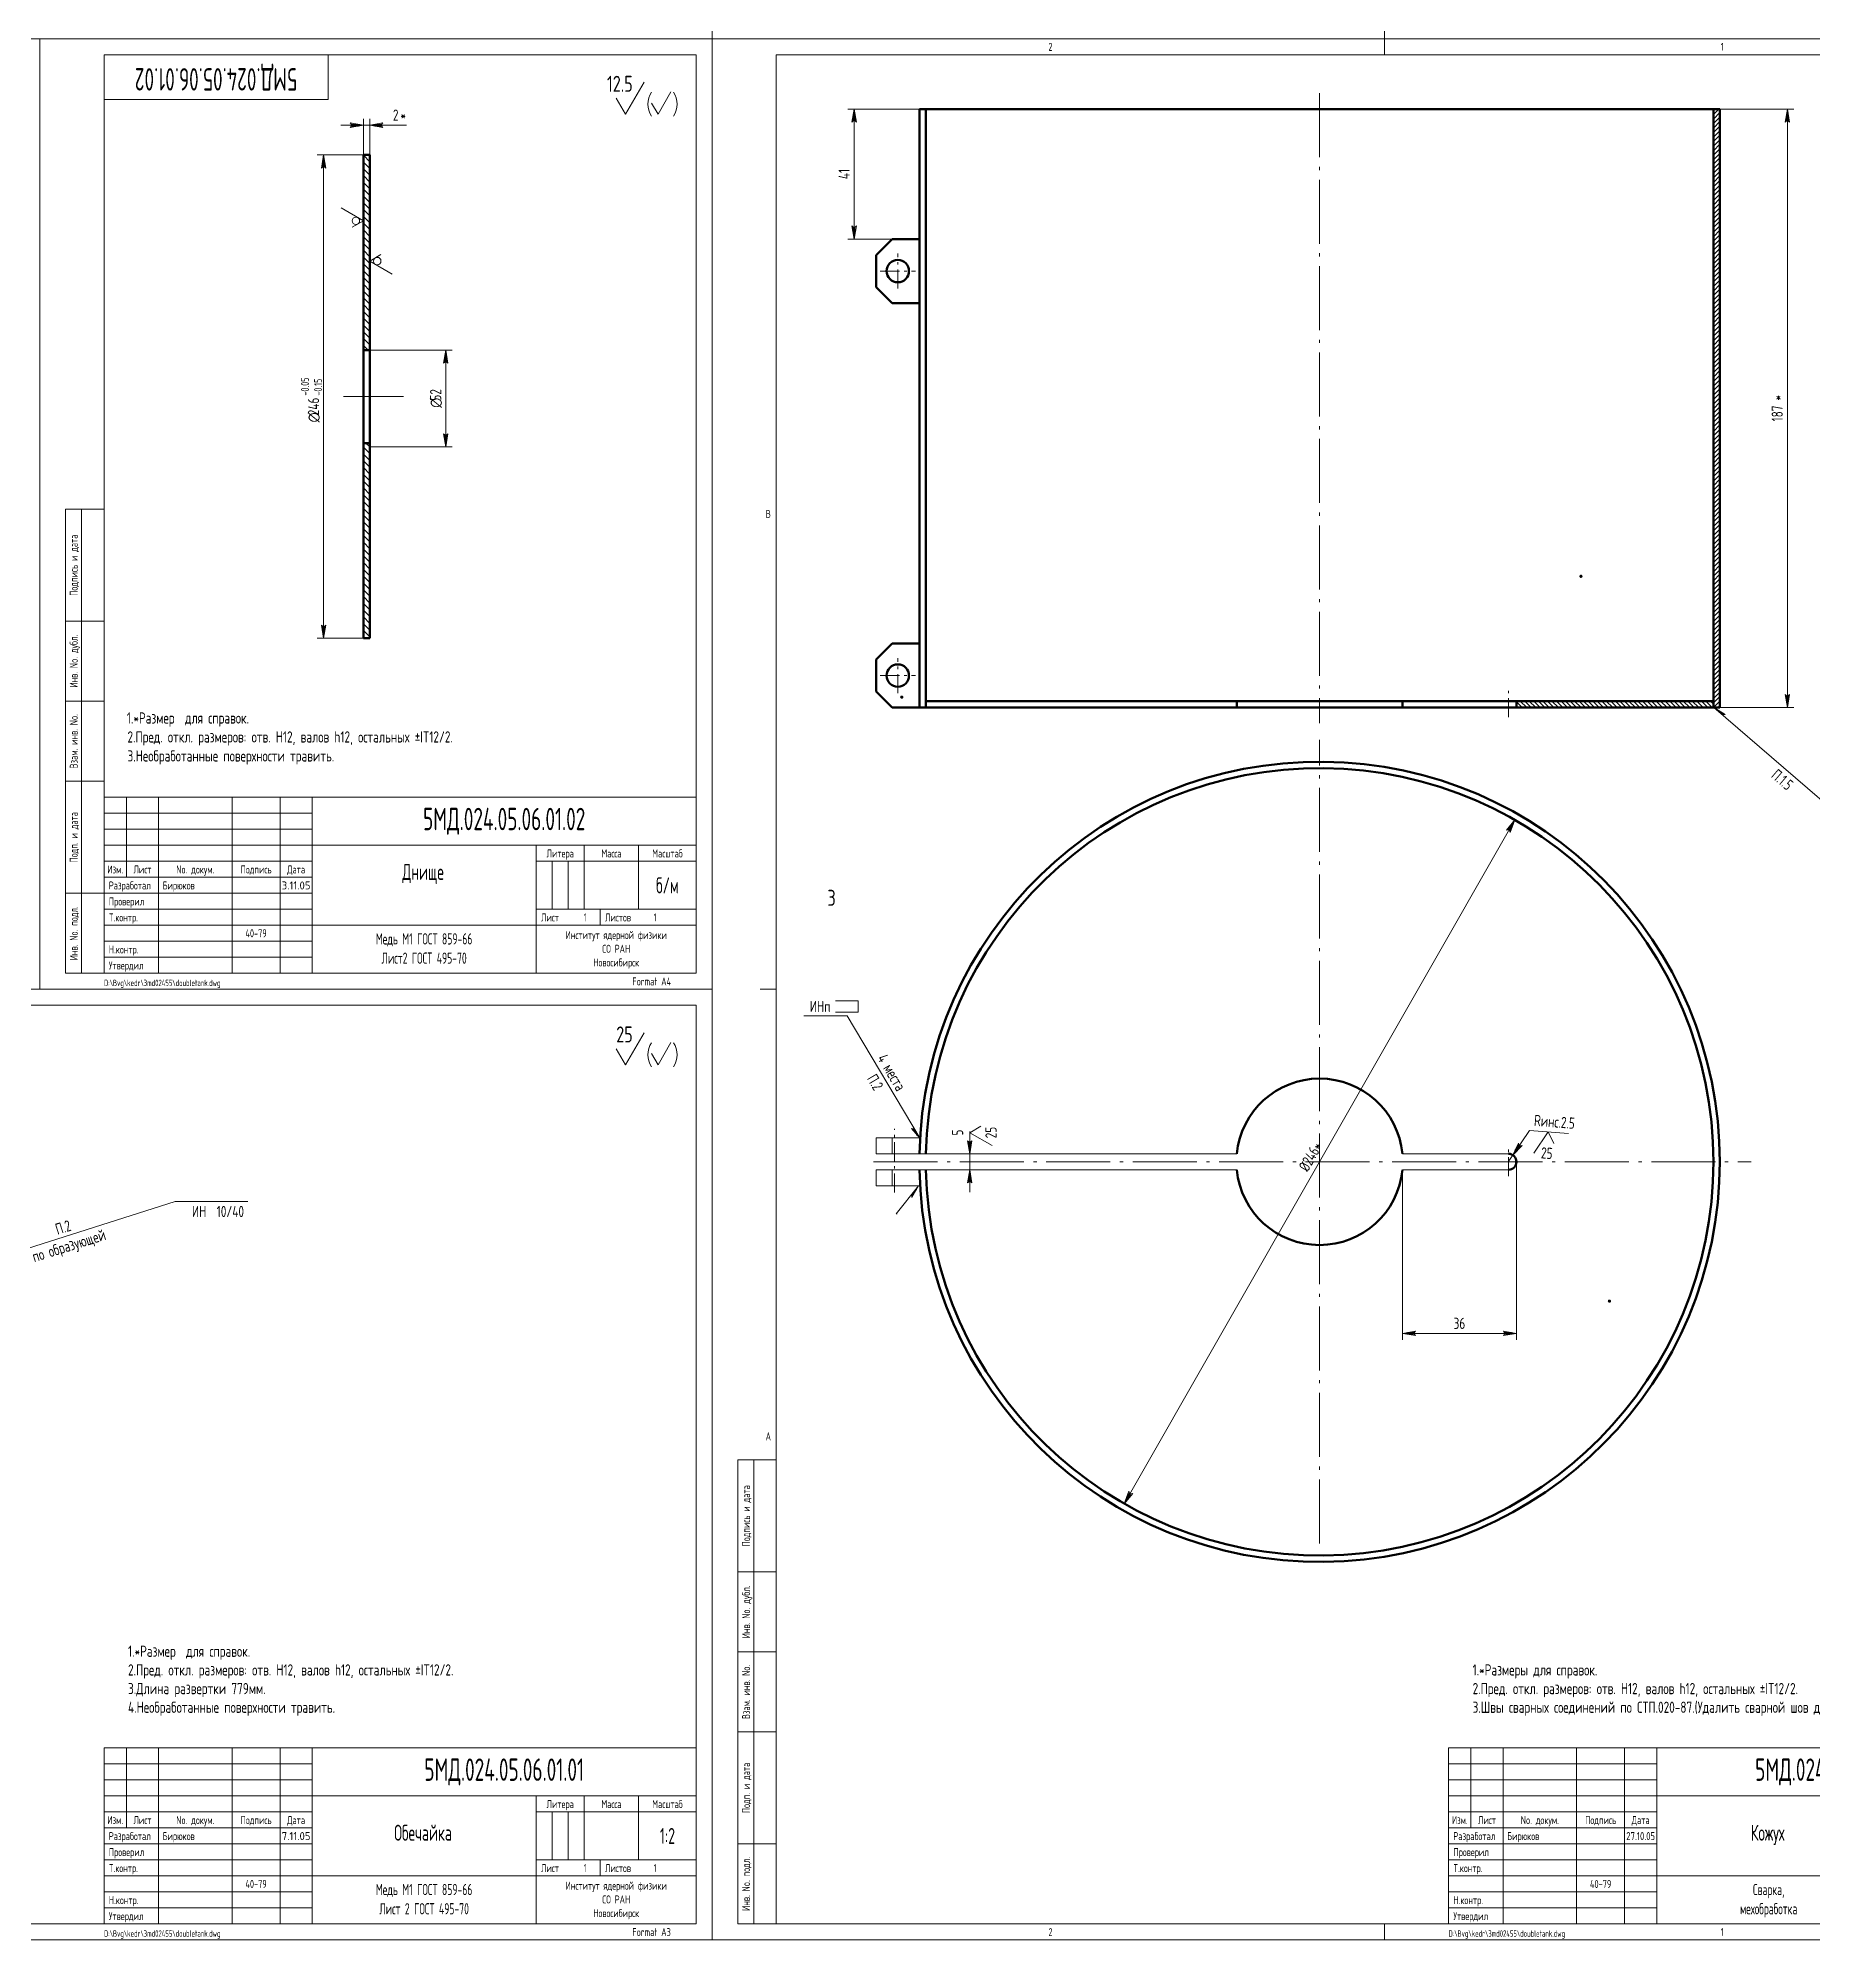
# Model space of a CAD drawing. Extents: x -414 to 4851, y -2165 to 1761.
# Drawn here: x 3004 to 3558, y -175 to 419 of the extents above; entities that cross this region are included whole.
import ezdxf
from ezdxf.enums import TextEntityAlignment as Align

# ---------------------------------------------------------------- set-up
doc = ezdxf.new("R2010")
doc.units = 0
doc.linetypes.add('S-P20', pattern=[27, 20, -3, 1, -3])
doc.linetypes.add('S-P6', pattern=[9.8, 6, -1.5, 0.8, -1.5])
for name, color, linetype, lineweight in [('1', 9, 'CONTINUOUS', 20), ('2', 2, 'CONTINUOUS', 50), ('DIM', 4, 'CONTINUOUS', 20), ('HATCH', 5, 'CONTINUOUS', 20), ('TR', 3, 'CONTINUOUS', 20)]:
    doc.layers.add(name, color=color, linetype=linetype, lineweight=lineweight)
doc.styles.add('SIMPLEX', font='simplex.shx', dxfattribs={"width": 0.7})
pattern_1 = [(135, (4571.684310857949, -3026.693089130957), (-1.060660171779821, -1.060660171779821), [])]

# ---------------------------------------------------------------- blocks, each defined once
blk = doc.blocks.new('SHTAMP1')
at = {"layer": 'DIM', "color": 2}
for p, q in [((-185, 55), (0, 55)), ((-185, 55), (-185, 0)), ((-178, 55), (-178, 29.99999999999999)), ((-168, 55), (-168, 0)), ((-145, 55), (-145, 0)), ((-130, 55), (-130, 0)), ((-120, 55), (-120, 0)), ((-120, 40), (0, 40)), ((-49.99999999999997, 40), (-50, 0)), ((-34.99999999999997, 40), (-34.99999999999997, 20)), ((-17.99999999999997, 40), (-17.99999999999997, 20.00000000000001)), ((-185, 35), (-120, 35)), ((-185, 30), (-120, 30)), ((-49.99999999999997, 35), (0, 35)), ((-50, 20), (0, 20)), ((-29.99999999999994, 20.00000000000001), (-29.99999999999997, 15)), ((-120, 15), (0, 15))]:
    blk.add_line(p, q, dxfattribs=at)
at = {"layer": 'DIM'}
for p, q in [((-185, 50), (-120, 50)), ((-185, 45), (-120, 45)), ((-185, 40), (-120, 40)), ((-44.99999999999997, 35), (-44.99999999999997, 20)), ((-39.99999999999997, 35), (-39.99999999999997, 20)), ((-185, 25), (-120, 25)), ((-185, 20), (-120, 20)), ((-185, 15), (-120, 15)), ((-185, 10), (-120, 10)), ((-185, 5), (-120, 5))]:
    blk.add_line(p, q, dxfattribs=at)
at = {"layer": 'DIM', "style": 'SIMPLEX', "width": 0.6}
blk.add_text('1', height=2.5, dxfattribs=at).set_placement((-35.17607202795625, 16.2))
at = {"layer": 'DIM', "style": 'SIMPLEX', "width": 0.6, "flags": 8}
blk.add_attdef('ОБОЗНАЧЕНИЕ2', text='', height=7, dxfattribs=at).set_placement((-117, 60), align=Align.MIDDLE)
at = {"layer": 'DIM', "style": 'SIMPLEX', "width": 0.6}
for tag, height, p in [('ОБОЗНАЧЕНИЕ', 7, (-60, 47.5)), ('МАСШТАБ', 5, (-9, 27.5))]:
    blk.add_attdef(tag, text='', height=height, dxfattribs=at).set_placement(p, align=Align.MIDDLE)
at = {"layer": 'DIM', "style": 'SIMPLEX', "width": 0.9108433734939759}
blk.add_attdef('ДАТА', text='', height=2.5, dxfattribs=at).set_placement((-129.5, 26.2), (-120.5, 26.2), align=Align.FIT)
at = {"layer": 'DIM', "style": 'SIMPLEX', "width": 0.6}
for tag, p in [('ЛИСТОВ', (-13.325, 16.2)), ('FORMAT', (-20, -3.8))]:
    blk.add_attdef(tag, p, '', height=2.5, dxfattribs=at)
blk.add_attdef('ТЕЛЕФОН', text='', height=2.5, dxfattribs=at).set_placement((-137.5, 12.5), align=Align.MIDDLE_CENTER)
at = {"layer": 'TR', "style": 'SIMPLEX', "width": 0.7}
for s, p in [('Литера', (-42.49999999999997, 36.2)), ('Масса', (-26.49999999999997, 36.2)), ('Масштаб', (-9, 36.2)), ('Изм.', (-181.5, 31.2)), ('Лист', (-173, 31.2)), ('No. докум.', (-156.5, 31.2)), ('Подпись', (-137.5, 31.2)), ('Дата', (-125, 31.2)), ('Институт ядерной физики', (-25, 10.70243239950646)), ('СО РАН', (-25, 6.416718113792172)), ('Новосибирск', (-25, 2.131003828077887))]:
    blk.add_text(s, height=2.5, dxfattribs=at).set_placement(p, align=Align.CENTER)
at = {"layer": 'TR', "style": 'SIMPLEX'}
for s, width, p in [('Разработал', 0.6, (-183.5, 26.2)), ('T.контр.', 0.7, (-183.5, 16.2)), ('Проверил', 0.7, (-183.5, 21.2)), ('Лист', 0.7, (-48.5, 16.2)), ('Листов', 0.7, (-28.49999999999997, 16.2)), ('Н.контр.', 0.7, (-183.5, 6.200000000000001)), ('Утвердил', 0.7, (-183.5, 1.200000000000001))]:
    blk.add_text(s, height=2.5, dxfattribs=dict(at, width=width)).set_placement(p)
at = {"layer": 'TR', "style": 'SIMPLEX', "width": 0.6}
for tag, height, p in [('НАИМЕНОВАНИЕ', 5, (-85.34568711718521, 29.20002082529924)), ('НАИМЕНОВАНИЕ2', 5, (-85.34568711718521, 21.20002082529924)), ('МАТЕРИАЛ', 3.5, (-85, 9)), ('СОРТАМЕНТ', 3.5, (-85, 3))]:
    blk.add_attdef(tag, text='', height=height, dxfattribs=at).set_placement(p, align=Align.CENTER)
for tag, p, height in [('РАЗРАБОТАЛ', (-166.7, 26.2), 2.5), ('ПРОВЕРИЛ', (-166.7, 21.2), 2.5), ('НОРМОКОНТРОЛЬ', (-166.7, 6.199999999999998), 2.5), ('УТВЕРДИЛ', (-166.7, 1.199999999999999), 2.5), ('ФАЙЛ', (-185, -4), 2)]:
    blk.add_attdef(tag, p, '', height=height, dxfattribs=at)
blk = doc.blocks.new('LEADR')
at = {"layer": 'DIM'}
for p, q in [((-1.170416226631389, 0.2000000000000028), (0, 0)), ((-0.9997944300187243, -0.0002412563466975826), (-1.170416226631389, 0.2000000000000028)), ((0, 0), (-1.170416226631389, -0.1999999999999886)), ((-0.4381870021173455, 0.07487712356459042), (-1.063684681848329, 0.07474016190496968)), ((0, 0), (-1, 0)), ((-1.170416226631389, -0.1999999999999886), (-0.9997944300187243, -0.0002412563466975826)), ((-0.4396274744967172, -0.07512327059271229), (-1.063870801763059, -0.07525989858129378))]:
    blk.add_line(p, q, dxfattribs=at)
blk = doc.blocks.new('SVLEADR')
at = {"layer": 'DIM'}
for p, q in [((-1.170621796612664, -0.199758743653291), (-1, 0)), ((0, 0), (-1.170621796612664, -0.199758743653291)), ((-0.3755462257252447, -0.07510924514504325), (-1.064076371744335, -0.0750186422345962))]:
    blk.add_line(p, q, dxfattribs=at)
blk = doc.blocks.new('A4')
at = {"layer": 'DIM', "color": 2}
for p, q in [((7.999999999999972, 5), (8.000000000000028, 150)), ((20.00000000000003, 150), (8.000000000000028, 150)), ((12.99999999999997, 5), (13.00000000000003, 150)), ((20, 115), (8, 115)), ((20, 90), (8, 90)), ((20, 65), (8, 65)), ((19.99999999999997, 30), (7.999999999999972, 30)), ((19.99999999999997, 5), (7.999999999999972, 5))]:
    blk.add_line(p, q, dxfattribs=at)
at = {"layer": 'DIM'}
blk.add_lwpolyline([(0, 0), (1.81854043542623e-14, 297), (210, 297), (210, 0)], close=True, dxfattribs=at)
at = {"layer": 'DIM', "color": 2}
blk.add_lwpolyline([(20, 5), (20.00000000000002, 292), (205, 292), (205, 5)], close=True, dxfattribs=at)
blk.add_lwpolyline([(20.00000000000001, 278), (90.00000000000001, 278), (90.00000000000001, 292)], dxfattribs=at)
at = {"layer": 'DIM'}
ref = blk.add_blockref('SHTAMP1', (205, 5), dxfattribs=at)
ref.add_attrib('МАСШТАБ', '1:1', dxfattribs={"height": 5, "style": 'SIMPLEX', "width": 0.6}).set_placement((196, 32.5), align=Align.MIDDLE)
ref.add_attrib('ЛИСТОВ', '1', (191.675, 21.2), dxfattribs={"height": 2.5, "style": 'SIMPLEX', "width": 0.6})
ref.add_attrib('FORMAT', 'Format A4', (185, 1.2), dxfattribs={"height": 2.5, "style": 'SIMPLEX', "width": 0.6})
at = {"layer": 'DIM', "style": 'SIMPLEX', "width": 0.7}
for s, p in [('Подпись и дата', (11.80000000000001, 132.5)), ('Инв. No. дубл.', (11.79999999999998, 102.5)), ('Взам. инв. No.', (11.79999999999998, 77.50000000000003)), ('Подп. и дата', (11.79999999999998, 47.50000000000001)), ('Инв. No. подл.', (11.79999999999998, 17.50000000000001))]:
    blk.add_text(s, height=2.5, rotation=90, dxfattribs=at).set_placement(p, align=Align.CENTER)

msp = doc.modelspace()

# ---------------------------------------------------------------- hatches: boundary and pattern name
at = {"layer": 'HATCH'}
h = msp.add_hatch(dxfattribs=at)
h.set_pattern_fill('U', color=256, angle=44.99999999999999, style=0, pattern_type=0)
h.set_pattern_definition([(44.99999999999999, (1276.082415621179, 408.8068494523534), (-0.7071067811865474, 0.7071067811865477), [])])
h.paths.add_polyline_path([(3526.989310775975, 210.2488848236623), (3528.989310775974, 210.2488848236623), (3528.989310775975, 363.2488848236626), (3528.989310775974, 397.2488848236626), (3526.989310775974, 397.2488848236626), (3526.989310775975, 363.2488848236626)])
h = msp.add_hatch(dxfattribs=at)
h.set_pattern_fill('U', color=256, scale=1.5, angle=135, style=0, pattern_type=0)
h.set_pattern_definition(pattern_1)
h.paths.add_polyline_path([(3105.304808455378, 321.9108111539501), (3107.304808455378, 321.9108111539501), (3107.304808455378, 323.9108111539501), (3107.304808455378, 382.9108111539506), (3105.304808455378, 382.9108111539506)])
h = msp.add_hatch(dxfattribs=at)
h.set_pattern_fill('U', color=256, scale=1.5, angle=135, style=0, pattern_type=0)
h.set_pattern_definition(pattern_1)
h.paths.add_polyline_path([(3107.304808455378, 292.9108111539506), (3105.304808455378, 292.9108111539506), (3105.304808455378, 231.9108111539506), (3107.304808455379, 231.9108111539506)])
h = msp.add_hatch(dxfattribs=at)
h.set_pattern_fill('U', color=256, angle=135, style=0, pattern_type=0)
h.set_pattern_definition([(135, (1276.082415621179, 408.8068494523534), (-0.7071067811865477, -0.7071067811865474), [])])
h.paths.add_polyline_path([(3465.489310775975, 212.2488848236632), (3465.489310775975, 210.2488848236627), (3526.989310775974, 210.2488848236623), (3526.989310775974, 212.2488848236627)])

# ---------------------------------------------------------------- linework, layer by layer
at = {"layer": '1', "linetype": 'S-P20'}
for p, q in [((3403.989310775975, 402.1829290620999), (3403.989310775975, 205.4438255020137)), ((3099.096451676404, 307.4108111539506), (3117.817299226935, 307.4108111539506)), ((3403.989310775975, -50.84862989226568), (3403.989310775975, 200.2338967293837)), ((3264.628293439094, 68.3519998985731), (3538.837520290264, 68.3519998985731))]:
    msp.add_line(p, q, dxfattribs=at)
at = {"layer": '1', "linetype": 'S-P6'}
for p, q in [((3272.239310775975, 341.1451594666779), (3272.239310775975, 352.1451594666779)), ((3266.739310775975, 346.6451594666779), (3277.739310775975, 346.6451594666779)), ((3266.739310775975, 220.2488848236627), (3277.739310775975, 220.2488848236627)), ((3272.239310775975, 214.7488848236627), (3272.239310775975, 225.7488848236627)), ((3462.989310775975, 207.2293584455284), (3462.989310775975, 216.2293584455284)), ((3271.239310775975, 58.72440816438493), (3271.239310775975, 78.64612278503418)), ((3462.989310775975, 63.8519998985731), (3462.989310775975, 72.8519998985731))]:
    msp.add_line(p, q, dxfattribs=at)
at = {"layer": '1', "color": 2, "linetype": 'S-P20'}
for p, q in [((3265.489310775975, 75.8519998985731), (3279.014313276475, 75.8519998985731)), ((3265.489310775975, 70.8519998985731), (3265.489310775975, 75.8519998985731)), ((3270.489310775975, 70.8519998985731), (3270.489310775975, 75.8519998985731)), ((3279.014313276475, 70.8519998985731), (3279.014313276475, 75.8519998985731)), ((3265.489310775975, 60.8519998985731), (3265.489310775975, 65.8519998985731)), ((3270.489310775975, 60.8519998985731), (3270.489310775975, 65.8519998985731)), ((3279.014313276475, 60.8519998985731), (3279.014313276475, 65.8519998985731)), ((3265.489310775975, 60.8519998985731), (3279.014313276475, 60.8519998985731))]:
    msp.add_line(p, q, dxfattribs=at)
at = {"layer": '1', "color": 2}
for p, q in [((3265.489310775975, 70.8519998985731), (3378.10978218676, 70.8519998985731)), ((3265.489310775975, 65.8519998985731), (3378.10978218676, 65.85199989857128)), ((3429.86883936519, 70.8519998985731), (3462.989310775975, 70.8519998985731)), ((3429.86883936519, 65.85199989857037), (3462.989310775975, 65.85199989856991))]:
    msp.add_line(p, q, dxfattribs=at)
at = {"layer": '2'}
for p, q in [((3278.989310775975, 397.2488848236635), (3278.989310775975, 363.2488848236635)), ((3280.989310775975, 397.2488848236635), (3278.989310775975, 397.2488848236635)), ((3280.989310775975, 397.2488848236635), (3403.989310775975, 397.2488848236635)), ((3280.989310775975, 397.2488848236635), (3280.989310775975, 363.2488848236635)), ((3526.989310775975, 397.2488848236626), (3403.989310775975, 397.2488848236635)), ((3526.989310775974, 397.2488848236626), (3526.989310775975, 363.2488848236626)), ((3526.989310775974, 397.2488848236626), (3528.989310775974, 397.2488848236626)), ((3528.989310775974, 397.2488848236626), (3528.989310775975, 363.2488848236626)), ((3105.304808455378, 231.9108111539506), (3105.304808455378, 382.9108111539506)), ((3107.304808455378, 382.9108111539506), (3105.304808455378, 382.9108111539506)), ((3107.304808455378, 323.9108111539501), (3107.304808455378, 382.9108111539506)), ((3278.989310775975, 363.2488848236635), (3278.989310775975, 210.2488848236627)), ((3280.989310775975, 363.2488848236635), (3280.989310775975, 210.2488848236627)), ((3526.989310775975, 363.2488848236626), (3526.989310775975, 210.2488848236623)), ((3528.989310775975, 363.2488848236626), (3528.989310775975, 210.2488848236623)), ((3265.489310775975, 351.6451594666775), (3270.489310775975, 356.6451594666775)), ((3278.989310775975, 356.6451594666779), (3270.489310775975, 356.6451594666775)), ((3265.489310775975, 351.6451594666775), (3265.489310775975, 346.6451594666779)), ((3265.489310775975, 346.6451594666779), (3265.489310775975, 341.6451594666775)), ((3270.489310775975, 336.6451594666775), (3265.489310775975, 341.6451594666775)), ((3278.989310775975, 336.6451594666779), (3270.489310775975, 336.6451594666775)), ((3107.304808455378, 321.9108111539501), (3105.304808455378, 321.9108111539501)), ((3107.304808455379, 231.9108111539506), (3107.304808455378, 323.9108111539501)), ((3105.304808455378, 307.4108111539506), (3105.304808455378, 292.9108111539506)), ((3107.304808455378, 292.9108111539506), (3105.304808455378, 292.9108111539506)), ((3107.304808455378, 231.9108111539506), (3105.304808455378, 231.9108111539506)), ((3265.489310775975, 225.2488848236627), (3270.489310775975, 230.2488848236632)), ((3278.989310775975, 230.2488848236636), (3270.489310775975, 230.2488848236632)), ((3265.489310775975, 225.2488848236627), (3265.489310775975, 220.2488848236627)), ((3265.489310775975, 220.2488848236627), (3265.489310775975, 215.2488848236627)), ((3270.489310775975, 210.2488848236627), (3265.489310775975, 215.2488848236627)), ((3278.989310775975, 210.2488848236627), (3270.489310775975, 210.2488848236627)), ((3278.989310775975, 210.2488848236627), (3403.989310775975, 210.2488848236632)), ((3280.989310775975, 212.2488848236636), (3403.989310775975, 212.2488848236636)), ((3378.10978218676, 210.2488848236627), (3378.10978218676, 212.2488848236636)), ((3526.989310775975, 212.2488848236627), (3403.989310775975, 212.2488848236636)), ((3528.989310775975, 210.2488848236623), (3403.989310775975, 210.2488848236632)), ((3429.86883936519, 210.2488848236627), (3429.86883936519, 212.2488848236636)), ((3465.489310775975, 212.2488848236627), (3465.489310775975, 210.2488848236627))]:
    msp.add_line(p, q, dxfattribs=at)
for centre in [(3272.239310775975, 346.6451594666777), (3272.239310775975, 220.2488848236625)]:
    msp.add_circle(centre, 3.5, dxfattribs=at)
for centre, radius, start, end in [((3403.989310775975, 68.35199989857293), 125, 181.1459919983887, 178.8540080016114), ((3403.989310775975, 68.35199989857293), 123, 181.1646285608469, 178.8353714391531), ((3403.989310775975, 68.35199989857293), 26, 5.517734373780526, 174.4822656262195), ((3403.989310775975, 68.35199989857293), 26, 185.5177343737845, 354.4822656262135), ((3462.989310775975, 68.35199989857293), 2.5, 270, 90)]:
    msp.add_arc(centre, radius, start, end, dxfattribs=at)
at = {"layer": 'DIM'}
for p, q in [((3424.289635571171, 414.2438015313794), (3424.289635571171, 419.2438015313794)), ((3101.804808455378, 392.206394867708), (3098.304808455378, 392.206394867708)), ((3105.304808455378, 382.9108111539506), (3105.304808455378, 394.206394867708)), ((3105.304808455378, 392.206394867708), (3107.304808455378, 392.206394867708)), ((3107.304808455378, 382.9108111539506), (3107.304808455378, 394.206394867708)), ((3110.804808455378, 392.206394867708), (3118.738141788711, 392.206394867708)), ((3278.989310775975, 397.2488848236635), (3256.608986908071, 397.2488848236635)), ((3258.608986908071, 360.1451594666775), (3258.608986908071, 393.7488848236635)), ((3528.989310775974, 397.2488848236626), (3552.109597561072, 397.2488848236626)), ((3550.109597561072, 213.7488848236623), (3550.109597561072, 393.7488848236626)), ((3105.304808455378, 382.9108111539506), (3090.894551817295, 382.9108111539506)), ((3092.894551817295, 235.4108111539506), (3092.894551817295, 379.4108111539506)), ((3270.489310775975, 356.6451594666775), (3256.608986908071, 356.6451594666775)), ((3107.304808455378, 321.9108111539501), (3133.034107232372, 321.9108111539501)), ((3131.034107232372, 318.4108111539501), (3131.034107232372, 295.2203935427419)), ((3107.304808455378, 291.7203935427419), (3133.034107232372, 291.7203935427419)), ((3105.304808455378, 231.9108111539506), (3090.894551817295, 231.9108111539506)), ((3527.12909519317, 210.2488848236623), (3573.990636400325, 169.8972609523483)), ((3528.989310775975, 210.2488848236623), (3552.109597561072, 210.2488848236623)), ((3464.984568223568, 175.1629476937397), (3342.994053328382, -38.45894789659386)), ((3234.289635571171, 122.2438015313794), (3229.289635571171, 122.2438015313794)), ((3256.466748909452, 113.9779617040329), (3242.885334560726, 113.9779617040329)), ((3279.20002506639, 75.60694111760648), (3256.466748909452, 113.9779617040329)), ((3294.696777116499, 74.3519998985731), (3294.696777116499, 77.8519998985731)), ((3469.585352412128, 78.12629039654237), (3464.357790047533, 70.44419120992944)), ((3481.729153353454, 77.22710092499779), (3469.585352412128, 78.12629039654234)), ((3294.696777116499, 70.8519998985731), (3294.696777116499, 65.85199989857284)), ((3429.86883936519, 65.85199989857037), (3429.86883936519, 12.73765530521121)), ((3464.357790047533, 70.44419120992944), (3462.951562524668, 68.37768706207714)), ((3465.489310775975, 68.3519998985731), (3465.489310775975, 12.73765530521121)), ((3278.660773006955, 60.8519998985731), (3271.704438325828, 52.07863082536591)), ((3294.696777116499, 62.35199989857284), (3294.696777116499, 58.85199989857284)), ((2978.264135321832, 34.28491858330464), (3046.501122884077, 55.91861296430889)), ((3046.501122884077, 55.91861296430889), (3069.246781970991, 55.91861296430889)), ((3271.704438325828, 52.07863082536591), (3272.035693339357, 52.07863082536591)), ((3433.36883936519, 14.73765530521121), (3461.989310775975, 14.73765530521121)), ((3424.289635571171, -169.7561984686206), (3424.289635571171, -174.7561984686206))]:
    msp.add_line(p, q, dxfattribs=at)
at = {"layer": 'DIM', "color": 2}
for p, q in [((3024.289635571171, 272.2438015313794), (3012.289635571171, 272.2438015313794)), ((3012.289635571171, 127.2438015313794), (3012.289635571171, 272.2438015313794)), ((3017.289635571171, 127.2438015313794), (3017.289635571171, 272.2438015313794)), ((3024.289635571171, 237.2438015313794), (3012.289635571171, 237.2438015313794)), ((3024.289635571171, 212.2438015313794), (3012.289635571171, 212.2438015313794)), ((3024.289635571171, 187.2438015313794), (3012.289635571171, 187.2438015313794)), ((3024.289635571171, 152.2438015313794), (3012.289635571171, 152.2438015313794)), ((3024.289635571171, 127.2438015313794), (3012.289635571171, 127.2438015313794)), ((3024.289635571171, 127.2438015313794), (3012.289635571171, 127.2438015313794)), ((3222.289635571171, -169.7561984686206), (3222.289635571171, -24.7561984686206)), ((3234.289635571171, -24.7561984686206), (3222.289635571171, -24.7561984686206)), ((3227.289635571171, -169.7561984686206), (3227.289635571171, -24.7561984686206)), ((3234.289635571171, -59.7561984686206), (3222.289635571171, -59.7561984686206)), ((3234.289635571171, -84.7561984686206), (3222.289635571171, -84.7561984686206)), ((3234.289635571171, -109.7561984686206), (3222.289635571171, -109.7561984686206)), ((3234.289635571171, -144.7561984686206), (3222.289635571171, -144.7561984686206)), ((3234.289635571171, -169.7561984686206), (3222.289635571171, -169.7561984686206))]:
    msp.add_line(p, q, dxfattribs=at)
at = {"layer": 'DIM'}
for points in [[(2794.289635571172, 419.2438015313795), (2794.289635571172, 716.2438015313794), (3214.289635571172, 716.2438015313794), (3214.289635571172, 419.2438015313795)], [(3214.289635571172, 419.2438015313794), (3214.289635571172, 716.2438015313794), (3424.289635571172, 716.2438015313794), (3424.289635571172, 419.2438015313794)], [(3004.289635571171, 122.2438015313794), (3004.289635571171, 419.2438015313794), (3214.289635571171, 419.2438015313794), (3214.289635571171, 122.2438015313794)], [(3214.289635571171, -174.7561984686206), (3214.289635571171, 419.2438015313794), (3634.289635571171, 419.2438015313794), (3634.289635571171, -174.7561984686206)], [(2794.289635571171, -174.7561984686206), (2794.289635571171, 122.2438015313794), (3214.289635571171, 122.2438015313794), (3214.289635571171, -174.7561984686206)]]:
    msp.add_lwpolyline(points, close=True, dxfattribs=at)
at = {"layer": 'DIM', "color": 2}
for points in [[(3024.289635571171, 127.2438015313794), (3024.289635571171, 414.2438015313794), (3209.289635571171, 414.2438015313794), (3209.289635571171, 127.2438015313794)], [(3234.289635571171, -169.7561984686206), (3234.289635571171, 414.2438015313794), (3629.289635571171, 414.2438015313794), (3629.289635571171, -169.7561984686206)], [(2814.289635571171, -169.7561984686206), (2814.289635571171, 117.2438015313794), (3209.289635571171, 117.2438015313794), (3209.289635571171, -169.7561984686206)]]:
    msp.add_lwpolyline(points, close=True, dxfattribs=at)
msp.add_lwpolyline([(3024.289635571171, 400.2438015313794), (3094.289635571171, 400.2438015313794), (3094.289635571171, 414.2438015313794)], dxfattribs=at)
at = {"layer": 'DIM', "flags": 128}
for points in [[(3184.302884225223, 400.6438015313795), (3187.189635571171, 395.6438015313795), (3192.963138263068, 405.6438015313795)], [(3195.318909629008, 399.1438015313795), (3197.339635571172, 395.6438015313795), (3201.381087455499, 402.6438015313795)], [(3101.78282608118, 360.3137483565642), (3105.304808455378, 362.2959121967076), (3098.349617601126, 366.4140007720371)], [(3110.804808455378, 351.7735361324355), (3107.304808455378, 349.7528101902719), (3114.304808455378, 345.7113583059447)], [(3252.822954062123, 115.1434617040329), (3259.822954062123, 115.1434617040329), (3259.822954062123, 118.6434617040329), (3252.822954062123, 118.6434617040329)], [(3184.302884225223, 103.6438015313794), (3187.189635571171, 98.64380153137941), (3192.963138263068, 108.6438015313794)], [(3195.318909629008, 102.1438015313794), (3197.339635571172, 98.64380153137941), (3201.381087455499, 105.6438015313794)], [(3298.196777116499, 79.46845335982606), (3294.696777116499, 77.44772741766245), (3301.696777116499, 73.406275533335)], [(3477.180007635476, 74.05436148782948), (3475.423248984729, 77.69402251275443), (3470.875929817978, 71.01156624809896)]]:
    msp.add_lwpolyline(points, dxfattribs=at)
for points in [[(3485.787805138531, 251.067682665616, 0.5, 0.5, 458.3655088839218), (3485.786052628299, 251.0663833100574, 0, 0, 0), (3574.501395040263, 132.4997969151606, 0, 0, 0), (3585.001395040263, 132.4997969151606, 0, 0, 0)], [(3273.416063655749, 213.2859483283924, 0.5, 0.5, 458.3655088839218), (3273.413949561176, 213.2864870501328, 0, 0, 0), (3256.81486747744, 146.9295600778372, 0, 0, 0), (3246.31486747744, 146.9295600778372, 0, 0, 0)], [(3494.754677532436, 24.92879396936868, 0.5, 0.5, 458.3655088839218), (3494.755517365606, 24.92678044081771, 0, 0, 0), (3573.390604966905, 58.13100675714315, 0, 0, 0), (3583.890604966905, 58.13100675714315, 0, 0, 0)]]:
    msp.add_lwpolyline(points, format="xyseb", dxfattribs=at)
at = {"layer": 'DIM'}
for centre in [(3102.970449258637, 362.321551825956), (3109.639308455378, 349.7528101902717)]:
    msp.add_circle(centre, 1.1655, dxfattribs=at)
for centre, radius, start, end in [((3200.839635571172, 398.7938015313796), 6.649999999999909, 146.0000000000001, 214.0000000000001), ((3196.639635571172, 398.7938015313796), 6.649999999999909, 325.9999999999999, 33.99999999999987), ((3200.839635571172, 101.7938015313794), 6.649999999999933, 145.9999999999998, 213.9999999999998), ((3196.639635571172, 101.7938015313794), 6.649999999999933, 326.0000000000002, 34.00000000000018)]:
    msp.add_arc(centre, radius, start, end, dxfattribs=at)

# ---------------------------------------------------------------- block references
msp.add_blockref('A4', (2794.289635571171, 122.2438015313794), dxfattribs=at)
ref = msp.add_blockref('SHTAMP1', (3209.289635571171, 127.2438015313794), dxfattribs=at)
ref.add_attrib('ФАЙЛ', 'D:\\Bvg\\kedr\\3md02455\\doubletank.dwg', (3024.289635571171, 123.2438015313794), dxfattribs={"layer": 'TR', "height": 2, "style": 'SIMPLEX', "width": 0.6})
ref.add_attrib('РАЗРАБОТАЛ', 'Бирюков', (3042.589635571172, 153.4438015313794), dxfattribs={"layer": 'TR', "height": 2.5, "style": 'SIMPLEX', "width": 0.6})
ref.add_attrib('ТЕЛЕФОН', '40-79', dxfattribs={"height": 2.5, "style": 'SIMPLEX', "width": 0.6}).set_placement((3071.789635571171, 139.7438015313794), align=Align.MIDDLE_CENTER)
ref.add_attrib('ДАТА', '3.11.05', dxfattribs={"height": 2.5, "style": 'SIMPLEX', "width": 0.7132075471698115}).set_placement((3079.789635571171, 153.4438015313794), (3088.789635571171, 153.4438015313794), align=Align.FIT)
ref.add_attrib('ОБОЗНАЧЕНИЕ', '5МД.024.05.06.01.02', dxfattribs={"height": 7, "style": 'SIMPLEX', "width": 0.6}).set_placement((3149.289635571171, 174.7438015313794), align=Align.MIDDLE)
ref.add_attrib('МАСШТАБ', 'б/м', dxfattribs={"height": 5, "style": 'SIMPLEX', "width": 0.6}).set_placement((3200.289635571171, 154.7438015313794), align=Align.MIDDLE)
ref.add_attrib('НАИМЕНОВАНИЕ', 'Днище', dxfattribs={"layer": 'TR', "height": 5, "style": 'SIMPLEX', "width": 0.6}).set_placement((3123.943948453986, 156.4438015313794), align=Align.CENTER)
ref.add_attrib('МАТЕРИАЛ', 'Медь М1 ГОСТ 859-66', dxfattribs={"layer": 'TR', "height": 3.5, "style": 'SIMPLEX', "width": 0.6}).set_placement((3124.289635571171, 136.2438015313794), align=Align.CENTER)
ref.add_attrib('СОРТАМЕНТ', 'Лист2 ГОСТ 495-70', dxfattribs={"layer": 'TR', "height": 3.5, "style": 'SIMPLEX', "width": 0.6}).set_placement((3124.289635571171, 130.2438015313794), align=Align.CENTER)
ref.add_attrib('ЛИСТОВ', '1', (3195.964635571172, 143.4438015313794), dxfattribs={"height": 2.5, "style": 'SIMPLEX', "width": 0.6})
ref.add_attrib('FORMAT', 'Format A4', (3189.289635571171, 123.4438015313794), dxfattribs={"height": 2.5, "style": 'SIMPLEX', "width": 0.6})
ref.add_attrib('ОБОЗНАЧЕНИЕ2', '5МД.024.05.06.01.02', dxfattribs={"height": 7, "rotation": 180, "style": 'SIMPLEX', "width": 0.6, "flags": 8}).set_placement((3059.289635571171, 407.2438015313794), align=Align.MIDDLE)
ref = msp.add_blockref('SHTAMP1', (3629.289635571171, -169.7561984686206), dxfattribs=at)
ref.add_attrib('ФАЙЛ', 'D:\\Bvg\\kedr\\3md02455\\doubletank.dwg', (3444.289635571171, -173.7561984686206), dxfattribs={"layer": 'TR', "height": 2, "style": 'SIMPLEX', "width": 0.6})
ref.add_attrib('РАЗРАБОТАЛ', 'Бирюков', (3462.589635571172, -143.5561984686206), dxfattribs={"layer": 'TR', "height": 2.5, "style": 'SIMPLEX', "width": 0.6})
ref.add_attrib('ТЕЛЕФОН', '40-79', dxfattribs={"height": 2.5, "style": 'SIMPLEX', "width": 0.6}).set_placement((3491.789635571171, -157.2561984686206), align=Align.MIDDLE_CENTER)
ref.add_attrib('ДАТА', '27.10.05', dxfattribs={"height": 2.5, "style": 'SIMPLEX', "width": 0.5815384615384617}).set_placement((3499.789635571171, -143.5561984686206), (3508.789635571171, -143.5561984686206), align=Align.FIT)
ref.add_attrib('ОБОЗНАЧЕНИЕ', '5МД.024.05.06.01.00.СБ', dxfattribs={"height": 7, "style": 'SIMPLEX', "width": 0.6}).set_placement((3569.289635571171, -122.2561984686206), align=Align.MIDDLE)
ref.add_attrib('МАСШТАБ', '1:1', dxfattribs={"height": 5, "style": 'SIMPLEX', "width": 0.6}).set_placement((3620.289635571171, -142.2561984686206), align=Align.MIDDLE)
ref.add_attrib('НАИМЕНОВАНИЕ', 'Кожух', dxfattribs={"layer": 'TR', "height": 5, "style": 'SIMPLEX', "width": 0.6}).set_placement((3543.943948453986, -143.7561984686206), align=Align.CENTER)
ref.add_attrib('МАТЕРИАЛ', 'Сварка,', dxfattribs={"layer": 'TR', "height": 3.5, "style": 'SIMPLEX', "width": 0.6}).set_placement((3544.289635571171, -160.7561984686206), align=Align.CENTER)
ref.add_attrib('СОРТАМЕНТ', 'мехобработка', dxfattribs={"layer": 'TR', "height": 3.5, "style": 'SIMPLEX', "width": 0.6}).set_placement((3544.289635571171, -166.7561984686206), align=Align.CENTER)
ref.add_attrib('ЛИСТОВ', '1', (3615.964635571172, -153.5561984686206), dxfattribs={"height": 2.5, "style": 'SIMPLEX', "width": 0.6})
ref.add_attrib('FORMAT', 'Format A2v', (3609.289635571171, -173.5561984686206), dxfattribs={"height": 2.5, "style": 'SIMPLEX', "width": 0.6})
ref.add_attrib('ОБОЗНАЧЕНИЕ2', '5МД.024.05.06.01.00.СБ', dxfattribs={"height": 7, "rotation": 90, "style": 'SIMPLEX', "width": 0.5354545454545454, "flags": 8}).set_placement((3622.289635571171, 379.2438015313794), align=Align.MIDDLE)
at = {"layer": 'DIM', "xscale": 3.5, "yscale": 3.5, "zscale": 3.5}
for p in [(3105.304808455378, 392.206394867708), (3465.489310775975, 14.73765530521121)]:
    msp.add_blockref('LEADR', p, dxfattribs=at)
for name, p, rotation in [('LEADR', (3107.304808455378, 392.206394867708), 180), ('LEADR', (3258.608986908071, 397.2488848236635), 90), ('LEADR', (3550.109597561072, 397.2488848236626), 90), ('LEADR', (3092.894551817295, 382.9108111539506), 90), ('LEADR', (3258.608986908071, 356.6451594666775), 270), ('LEADR', (3131.034107232372, 321.9108111539501), 90), ('LEADR', (3131.034107232372, 291.7203935427419), 270), ('LEADR', (3092.894551817295, 231.9108111539506), 270), ('LEADR', (3550.109597561072, 210.2488848236623), 270), ('SVLEADR', (3527.12909519317, 210.2488848236623), 139.2688551101411), ('LEADR', (3464.984568223568, 175.1629476937397), 60.27112251521162), ('SVLEADR', (3279.20002506639, 75.60694111760648), 300.6450244139459), ('LEADR', (3294.696777116499, 70.8519998985731), 270), ('LEADR', (3464.357790047533, 70.44419120992944), 235.7652538140113), ('LEADR', (3294.696777116499, 65.85199989857284), 90), ('SVLEADR', (3278.660773006955, 60.8519998985731), 51.58938037173248), ('LEADR', (3429.86883936519, 14.73765530521121), 180), ('LEADR', (3342.994053328382, -38.45894789659383), 240.2711225152117)]:
    msp.add_blockref(name, p, dxfattribs=dict(at, rotation=rotation))
at = {"layer": 'DIM'}
ref = msp.add_blockref('SHTAMP1', (3209.289635571171, -169.7561984686206), dxfattribs=at)
ref.add_attrib('ФАЙЛ', 'D:\\Bvg\\kedr\\3md02455\\doubletank.dwg', (3024.289635571171, -173.7561984686206), dxfattribs={"layer": 'TR', "height": 2, "style": 'SIMPLEX', "width": 0.6})
ref.add_attrib('РАЗРАБОТАЛ', 'Бирюков', (3042.589635571171, -143.5561984686206), dxfattribs={"layer": 'TR', "height": 2.5, "style": 'SIMPLEX', "width": 0.6})
ref.add_attrib('ТЕЛЕФОН', '40-79', dxfattribs={"height": 2.5, "style": 'SIMPLEX', "width": 0.6}).set_placement((3071.789635571171, -157.2561984686206), align=Align.MIDDLE_CENTER)
ref.add_attrib('ДАТА', '7.11.05', dxfattribs={"height": 2.5, "style": 'SIMPLEX', "width": 0.7132075471698116}).set_placement((3079.789635571171, -143.5561984686206), (3088.789635571171, -143.5561984686206), align=Align.FIT)
ref.add_attrib('ОБОЗНАЧЕНИЕ', '5МД.024.05.06.01.01', dxfattribs={"height": 7, "style": 'SIMPLEX', "width": 0.6}).set_placement((3149.289635571171, -122.2561984686206), align=Align.MIDDLE)
ref.add_attrib('МАСШТАБ', '1:2', dxfattribs={"height": 5, "style": 'SIMPLEX', "width": 0.6}).set_placement((3200.289635571171, -142.2561984686206), align=Align.MIDDLE)
ref.add_attrib('НАИМЕНОВАНИЕ', 'Обечайка', dxfattribs={"layer": 'TR', "height": 5, "style": 'SIMPLEX', "width": 0.6}).set_placement((3123.943948453986, -143.7561984686206), align=Align.CENTER)
ref.add_attrib('МАТЕРИАЛ', 'Медь М1 ГОСТ 859-66', dxfattribs={"layer": 'TR', "height": 3.5, "style": 'SIMPLEX', "width": 0.6}).set_placement((3124.289635571171, -160.7561984686206), align=Align.CENTER)
ref.add_attrib('СОРТАМЕНТ', 'Лист 2 ГОСТ 495-70', dxfattribs={"layer": 'TR', "height": 3.5, "style": 'SIMPLEX', "width": 0.6}).set_placement((3124.289635571171, -166.7561984686206), align=Align.CENTER)
ref.add_attrib('ЛИСТОВ', '1', (3195.964635571171, -153.5561984686206), dxfattribs={"height": 2.5, "style": 'SIMPLEX', "width": 0.6})
ref.add_attrib('FORMAT', 'Format A3', (3189.289635571171, -173.5561984686206), dxfattribs={"height": 2.5, "style": 'SIMPLEX', "width": 0.6})
ref.add_attrib('ОБОЗНАЧЕНИЕ2', '5МД.024.05.06.01.01', dxfattribs={"height": 7, "rotation": 180, "style": 'SIMPLEX', "width": 0.6, "flags": 8}).set_placement((2849.289635571171, 110.2438015313794), align=Align.MIDDLE)

# ---------------------------------------------------------------- texts
at = {"layer": 'DIM', "style": 'SIMPLEX', "width": 0.7}
for s, height, p in [('2', 2.5, (3319.289635571171, 415.4438015313794)), ('1', 2.5, (3529.289635571171, 415.4438015313794)), ('2', 3.5, (3114.526349758266, 393.6063948677081)), ('*', 3.5, (3116.859683091599, 393.6063948677081)), ('1.*Размер  для справок.', 3.5, (3031.42583793648, 205.2542045099164)), ('2.Пред. откл. размеров: отв. H12, валов h12, остальных ±IT12/2.', 3.5, (3031.614175650015, 199.3426845799996)), ('3.Необработанные поверхности травить.', 3.5, (3031.633492338583, 193.4104681980461)), ('2', 2.5, (3319.289635571171, -173.5561984686206)), ('1', 2.5, (3529.289635571171, -173.5561984686206))]:
    msp.add_text(s, height=height, dxfattribs=at).set_placement(p)
for s, p in [('12.5', (3189.439635571171, 402.6438015313795)), ('25', (3189.439635571171, 105.6438015313794))]:
    msp.add_text(s, height=5, dxfattribs=at).set_placement(p, align=Align.RIGHT)
msp.add_text('-0.05', height=2.4745, rotation=90, dxfattribs=at).set_placement((3089.044551817296, 307.7240611539505), align=Align.BOTTOM_LEFT)
msp.add_text('-0.15', height=2.4745, rotation=90, dxfattribs=at).set_placement((3089.919551817296, 307.7240611539505), align=Align.TOP_LEFT)
for s, rotation, p in [('52', 90, (3129.634107232372, 306.15842191405)), ('246', 90, (3091.494551817295, 301.5781802495404)), ('∅', 90, (3129.634107232372, 303.9417552473833)), ('187', 90, (3548.709597561072, 299.6537594598836)), ('*', 90, (3548.709597561072, 306.1870927932169)), ('∅', 90, (3091.494551817295, 299.3615135828738)), ('25', 89.99999999999827, (3303.096777116499, 75.69772741766224)), ('25', 355.7652538140117, (3473.057745576261, 69.44618075720825))]:
    msp.add_text(s, height=3.5, rotation=rotation, dxfattribs=at).set_placement(p)
for s, p in [('B', (3231.789635571171, 270.7438015313794)), ('A', (3231.789635571171, -17.4427538943246))]:
    msp.add_text(s, height=2.5, dxfattribs=at).set_placement(p, align=Align.MIDDLE)
for s, height, rotation, p in [('Подпись и дата', 2.5, 90, (3016.089635571172, 254.7438015313794)), ('Инв. No. дубл.', 2.5, 90, (3016.089635571172, 224.7438015313794)), ('Взам. инв. No.', 2.5, 90, (3016.089635571172, 199.7438015313794)), ('Подп. и дата', 2.5, 90, (3016.089635571172, 169.7438015313794)), ('Инв. No. подл.', 2.5, 90, (3016.089635571172, 139.7438015313794)), ('Rинс.2.5', 3.5, 355.7652538140113, (3477.247157018586, 79.1031868777338)), ('%%c246*', 3.5, 60.27112251521162, (3402.652002974312, 69.11568035767289)), ('Подпись и дата', 2.5, 90, (3226.089635571172, -42.25619846862057)), ('Инв. No. дубл.', 2.5, 90, (3226.089635571172, -72.25619846862057)), ('Взам. инв. No.', 2.5, 90, (3226.089635571172, -97.25619846862057)), ('Подп. и дата', 2.5, 90, (3226.089635571172, -127.2561984686206)), ('Инв. No. подл.', 2.5, 90, (3226.089635571172, -157.2561984686206))]:
    msp.add_text(s, height=height, rotation=rotation, dxfattribs=at).set_placement(p, align=Align.CENTER)
msp.add_text('3', height=5, dxfattribs=at).set_placement((3251.56486747744, 148.3295600778372), align=Align.CENTER)
at = {"layer": 'DIM', "char_height": 3.5, "attachment_point": 5, "rotation": 90, "style": 'SIMPLEX'}
for s, insert in [('\\A1;41', (3255.458986908071, 376.9470221451705)), ('\\A1;5', (3290.916747716932, 77.48073315554124))]:
    msp.add_mtext(s, dxfattribs=dict(at, insert=insert))
at = {"layer": 'DIM', "insert": (3447.679075070582, 17.88765530521121), "char_height": 3.5, "attachment_point": 5, "style": 'SIMPLEX'}
msp.add_mtext('\\A1;36', dxfattribs=at)
at = {"layer": 'TR', "style": 'SIMPLEX', "width": 0.7}
for s, rotation, p in [('П.1.5', 319.2688551101412, (3547.405304196428, 186.4095866576788)), ('4 места', 300.6450244139459, (3268.836115290769, 95.38652733245618)), ('П.2', 300.6450244139459, (3263.674064825658, 92.32822142956564)), ('П.2', 17.59057542592287, (3012.030399739016, 46.21276745030394)), ('по образующей', 17.59057542592287, (3013.843678317849, 40.49332510025417))]:
    msp.add_text(s, height=3.5, rotation=rotation, dxfattribs=at).set_placement(p, align=Align.CENTER)
msp.add_text('ИНп', height=3.5, dxfattribs=at).set_placement((3251.216748909452, 115.1434617040329), align=Align.RIGHT)
msp.add_text('ИН  10/40', height=3.5, dxfattribs=at).set_placement((3051.751122884077, 51.08411296430889))
at = {"layer": 'TR', "char_height": 3.5, "width": 170, "attachment_point": 7, "style": 'SIMPLEX'}
for s, insert in [('\\fSimplex|b0|i0|c204|p2;1.*Размер  для справок.\\P2.Пред. откл. размеров: отв. H12, валов h12, остальных ±IT12/2.\\P3.Длина развертки 779мм.\\P4.Необработанные поверхности травить.', (3031.789635571171, -104.7561984686206)), ('\\A1;1.*Размеры для справок.\\P2.Пред. откл. размеров: отв. H12, валов h12, остальных ±IT12/2.\\P3.Швы сварных соединений по СТП.020-87.(Удалить сварной шов дет.поз.1).', (3451.789635571171, -104.7561984686206))]:
    msp.add_mtext(s, dxfattribs=dict(at, insert=insert))

doc.saveas('drawing.dxf')
